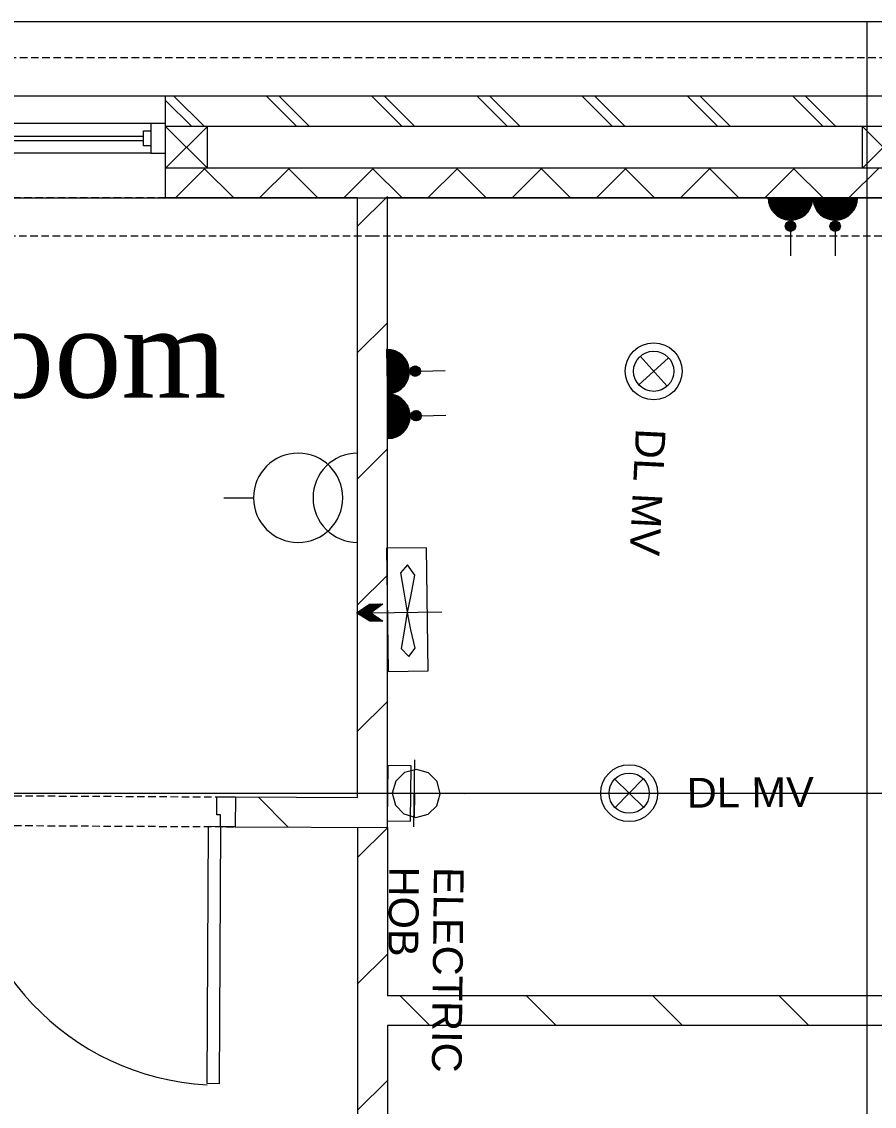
# Model space of a CAD drawing. Header units: millimetres. Extents: x -84100 to 168200, y 1000 to 58400.
# Drawn here: x 16639 to 19504, y 50873 to 54517 of the extents above; entities that cross this region are included whole.
import ezdxf
from ezdxf.enums import TextEntityAlignment as Align

# ---------------------------------------------------------------- set-up
doc = ezdxf.new("R2010")
doc.units = ezdxf.units.MM
doc.header["$LTSCALE"] = 100
doc.linetypes.add('HIDDEN', pattern=[0.375, 0.25, -0.125])
for name, color, linetype, true_color in [('Block Cavity', 156, 'Continuous', 0x004080), ('Block Fill', 9, 'Continuous', 0xc0c0c0), ('Block Wall', 156, 'Continuous', 0x004080), ('Brick Cavity', 156, 'Continuous', 0x004080), ('Brick Fill', 1, 'Continuous', 0xff0000), ('Brick Wall', 156, 'Continuous', 0x004080), ('Cavity Fill', 6, 'Continuous', 0xff00ff), ('Constructions', 5, 'Continuous', 0x0000ff), ('Electrical', 176, 'Continuous', 0x000080), ('Foundations', 6, 'HIDDEN', 0xff00ff), ('General Lighting', 2, 'Continuous', 0xffff00), ('Roof', 1, 'Continuous', 0xff0000), ('Roof Perimeter', 1, 'Continuous', 0xff0000), ('Stud Wall', 156, 'Continuous', 0x004080), ('Walls', 156, 'Continuous', 0x004080)]:
    doc.layers.add(name, color=color, linetype=linetype, true_color=true_color)
for name, color, linetype in [('Door Detail', 7, 'Continuous'), ('Doors', 7, 'Continuous'), ('Opening Header', 7, 'HIDDEN'), ('Roof Line - Gable', 7, 'Continuous'), ('Roof Line - Ridge', 7, 'Continuous'), ('Stud Wall Fill', 7, 'Continuous'), ('Window Detail', 7, 'Continuous'), ('Windows', 7, 'Continuous')]:
    doc.layers.add(name, color=color, linetype=linetype)
doc.styles.add('Arial_00007FFEBFFD5370_00007FFEBFFD5370', font='', dxfattribs={"height": 0.2})
doc.styles.add('Times New Roman_00007FFEBFFD5370_00007FFEBFFD5370', font='', dxfattribs={"height": 0.2})
doc.styles.get('Arial_00007FFEBFFD5370_00007FFEBFFD5370').set_extended_font_data('Arial')
doc.styles.get('Times New Roman_00007FFEBFFD5370_00007FFEBFFD5370').set_extended_font_data('Times New Roman')

# ---------------------------------------------------------------- blocks, each defined once
blk = doc.blocks.new('Block75')
at = {"layer": 'Block Cavity', "color": 156, "linetype": 'Continuous', "lineweight": 18, "true_color": 0x004080}
for p, q in [((-10769, -242), (-10769, -102)), ((-8288.308528, -242), (-10769, -242))]:
    blk.add_line(p, q, dxfattribs=at)
at = {"layer": 'Block Cavity', "color": 6, "linetype": 'Continuous', "lineweight": 5, "true_color": 0xff00ff}
blk.add_line((-10629, -242), (-10629, -102), dxfattribs=at)
at = {"layer": 'Block Fill', "color": 9, "linetype": 'Continuous', "lineweight": 5, "true_color": 0xc0c0c0}
for p, q in [((-10636.187687, -242), (-10736.187687, -342)), ((-10640.44429, -242), (-10540.44429, -342)), ((-10353.344975, -242), (-10453.344975, -342)), ((-10357.601577, -242), (-10257.601577, -342)), ((-10070.502262, -242), (-10170.502262, -342)), ((-10074.758865, -242), (-9974.758865, -342)), ((-9787.65955, -242), (-9887.65955, -342)), ((-9791.916152, -242), (-9691.916152, -342)), ((-9504.816837, -242), (-9604.816837, -342)), ((-9509.07344, -242), (-9409.07344, -342)), ((-9221.974125, -242), (-9321.974125, -342)), ((-9226.230728, -242), (-9126.230728, -342)), ((-8939.131412, -242), (-9039.131412, -342)), ((-8943.388015, -242), (-8843.388015, -342)), ((-8656.2887, -242), (-8756.2887, -342)), ((-8660.545303, -242), (-8560.545303, -342)), ((-8373.445987, -242), (-8473.445987, -342))]:
    blk.add_line(p, q, dxfattribs=at)
at = {"layer": 'Block Wall', "color": 156, "linetype": 'Continuous', "lineweight": 18, "true_color": 0x004080}
for p, q in [((-10769, -342), (-10769, -242)), ((-10124, -342), (-10769, -342)), ((-8288.308528, -342), (-10024, -342))]:
    blk.add_line(p, q, dxfattribs=at)
at = {"layer": 'Brick Cavity', "color": 156, "linetype": 'Continuous', "lineweight": 18, "true_color": 0x004080}
blk.add_line((-8288.308528, -102), (-10769, -102), dxfattribs=at)
at = {"layer": 'Brick Fill', "color": 1, "linetype": 'Continuous', "lineweight": 5, "true_color": 0xff0000}
for p, q in [((-10741.022934, 0), (-10639.022934, -102)), ((-10429.89595, 0), (-10327.89595, -102)), ((-10387.469543, 0), (-10285.469543, -102)), ((-10076.342559, 0), (-9974.342559, -102)), ((-10033.916152, 0), (-9931.916152, -102)), ((-9722.789169, 0), (-9620.789169, -102)), ((-9680.362762, 0), (-9578.362762, -102)), ((-9369.235778, 0), (-9267.235778, -102)), ((-9326.809371, 0), (-9224.809371, -102)), ((-9015.682388, 0), (-8913.682388, -102)), ((-8973.255981, 0), (-8871.255981, -102)), ((-8662.128997, 0), (-8560.128997, -102)), ((-8619.70259, 0), (-8517.70259, -102)), ((-10681.449341, -102), (-10769, -14.449341))]:
    blk.add_line(p, q, dxfattribs=at)
at = {"layer": 'Brick Wall', "color": 156, "linetype": 'Continuous', "lineweight": 18, "true_color": 0x004080}
for p in [(-8288.308528, 0), (-10769, -102)]:
    blk.add_line(p, (-10769, 0), dxfattribs=at)
at = {"layer": 'Cavity Fill', "color": 6, "linetype": 'Continuous', "lineweight": 5, "true_color": 0xff00ff}
for p, q in [((-10769, -242), (-10629, -102)), ((-10629, -242), (-10769, -102)), ((-8428.308528, -242), (-8428.308528, -102)), ((-8288.308528, -242), (-8428.308528, -102)), ((-8428.308528, -242), (-8288.308528, -102))]:
    blk.add_line(p, q, dxfattribs=at)
at = {"layer": 'Foundations', "color": 6, "linetype": 'HIDDEN', "lineweight": 5, "true_color": 0xff00ff}
for p, q in [((129, 129), (-16813, 129)), ((-10074, -471), (-12894, -471)), ((-4388.308528, -471), (-10074, -471))]:
    blk.add_line(p, q, dxfattribs=at)
blk = doc.blocks.new('Block7428')
at = {"layer": 'Stud Wall', "color": 156, "linetype": 'Continuous', "lineweight": 18, "true_color": 0x004080}
for p, q in [((0, 0), (1341.531071, -7.398149)), ((1341.531071, -7.398149), (1340.979609, -107.396629)), ((2309.516352, -12.736303), (2308.96489, -112.734783)), ((2309.516352, -12.736303), (2720, -15)), ((0, -100.001521), (1340.979609, -107.396629)), ((2308.96489, -112.734783), (2820.048538, -115.553259))]:
    blk.add_line(p, q, dxfattribs=at)
at = {"layer": 'Stud Wall Fill', "color": 7, "linetype": 'Continuous', "lineweight": 5}
for p, q in [((265.294083, -1.463019), (364.7411, -102.01296)), ((689.5517, -3.802675), (788.998717, -104.352616)), ((1113.809318, -6.142331), (1213.256335, -106.692272)), ((2386.58217, -13.161299), (2486.029187, -113.71124))]:
    blk.add_line(p, q, dxfattribs=at)
blk = doc.blocks.new('Block7431')
at = {"layer": 'Stud Wall', "color": 156, "linetype": 'Continuous', "lineweight": 18, "true_color": 0x004080}
for p, q in [((0, 0), (0, 2015)), ((100, -100.554779), (100, 2015))]:
    blk.add_line(p, q, dxfattribs=at)
at = {"layer": 'Stud Wall Fill', "color": 7, "linetype": 'Continuous', "lineweight": 5}
for p, q in [((0, 1920.080906), (99.914836, 2019.995742)), ((0, 1495.816837), (100, 1595.816837)), ((0, 1071.552768), (100, 1171.552768)), ((0, 647.2887), (100, 747.2887)), ((0, 223.024631), (100, 323.024631))]:
    blk.add_line(p, q, dxfattribs=at)
blk = doc.blocks.new('Block7537')
at = {"layer": 'Stud Wall', "color": 156, "linetype": 'Continuous', "lineweight": 18, "true_color": 0x004080}
for p, q in [((-99.951462, 0.552991), (-99.951462, -3426)), ((0, 0), (0.048538, -565.128241)), ((0.048538, -665.128241), (0.028538, -3426))]:
    blk.add_line(p, q, dxfattribs=at)
at = {"layer": 'Stud Wall Fill', "color": 7, "linetype": 'Continuous', "lineweight": 5}
for p, q in [((0.048538, -0.63612), (-99.951462, -100.63612)), ((0.048538, -424.900189), (-99.951462, -524.900189)), ((0.048538, -849.164258), (-99.951462, -949.164258))]:
    blk.add_line(p, q, dxfattribs=at)
blk = doc.blocks.new('Block7802')
at = {"layer": 'Door Detail', "color": 7, "linetype": 'Continuous', "lineweight": 5}
for p, q in [((0.551462, 99.998479), (0, 0)), ((63.050512, 99.653816), (0.551462, 99.998479)), ((62.719635, 39.654728), (63.050512, 99.653816)), ((905.706816, 35.005902), (906.037693, 95.004989)), ((906.037693, 95.004989), (968.536743, 94.660325)), ((968.536743, 94.660325), (967.985281, -5.338154)), ((49.99924, -0.275731), (50.219825, 39.723661)), ((50.219825, 39.723661), (62.719635, 39.654728)), ((0, 0), (49.99924, -0.275731)), ((918.206626, 34.936969), (905.706816, 35.005902)), ((917.986041, -5.062423), (918.206626, 34.936969)), ((873.224345, -868.40629), (877.986649, -4.841838)), ((917.986041, -5.062423), (877.986649, -4.841838)), ((917.986041, -5.062423), (913.223737, -868.626875)), ((967.985281, -5.338154), (917.986041, -5.062423)), ((913.223737, -868.626875), (873.224345, -868.40629))]:
    blk.add_line(p, q, dxfattribs=at)
blk.add_arc((917.986041, -5.062423), 868, 179.684034, 267.032049, dxfattribs=at)
at = {"layer": 'Opening Header', "color": 7, "linetype": 'HIDDEN', "lineweight": 5}
for p, q in [((0.551462, 99.998479), (968.536743, 94.660325)), ((0, 0), (967.985281, -5.338154))]:
    blk.add_line(p, q, dxfattribs=at)
blk = doc.blocks.new('Block8927')
at = {"layer": 'Stud Wall', "color": 156, "linetype": 'Continuous', "lineweight": 18, "true_color": 0x004080}
for p, q in [((-5584, 100), (-9681.995875, 100)), ((-5584, 0), (-9681.995145, 0))]:
    blk.add_line(p, q, dxfattribs=at)
at = {"layer": 'Stud Wall Fill', "color": 7, "linetype": 'Continuous', "lineweight": 5}
for p, q in [((-9539.081613, 0), (-9639.081613, 100)), ((-9114.817544, 0), (-9214.817544, 100)), ((-8690.553475, 0), (-8790.553475, 100)), ((-8266.289407, 0), (-8366.289407, 100))]:
    blk.add_line(p, q, dxfattribs=at)
blk = doc.blocks.new('Block14357')
at = {"layer": 'Electrical', "color": 176, "linetype": 'Continuous', "lineweight": 5, "true_color": 0x000080}
blk.add_line((-250, 0), (-150, 0), dxfattribs=at)
for centre, start, end in [((0, 0), 90, 270), ((0, 0), 270, 90), ((200, 0), 90, 270)]:
    blk.add_arc(centre, 150, start, end, dxfattribs=at)
blk = doc.blocks.new('Block21282')
at = {"layer": 'Electrical', "color": 176, "linetype": 'Continuous', "lineweight": 5, "true_color": 0x000080}
for p, q in [((64.536989, 217.941299), (-69.968261, 216.280741)), ((-69.968261, 216.280741), (-64.857539, -197.687713)), ((69.647711, -196.027154), (64.536989, 217.941299)), ((0.565624, 159.899667), (-23.358738, 133.454312)), ((24.67262, 125.621149), (0.565624, 159.899667)), ((-23.358738, 133.454312), (-11.948423, 68.410713)), ((13.051579, 59.127624), (24.67262, 125.621149)), ((-11.948423, 68.410713), (-0.651302, 1.114045)), ((0, 0), (13.051579, 59.127624)), ((-170.79954, -1.010553), (-127.100537, 28.097118)), ((-160.826557, -7.301739), (-168.705038, 0.384584)), ((-156.774564, -9.857829), (-167.854048, 0.951423)), ((-152.722572, -12.413919), (-167.003058, 1.518263)), ((-148.67058, -14.970008), (-166.152069, 2.085103)), ((-144.618587, -17.526098), (-165.301079, 2.651942)), ((-140.566595, -20.082188), (-164.450089, 3.218782)), ((-136.514603, -22.638278), (-163.5991, 3.785622)), ((-132.46261, -25.194368), (-162.74811, 4.352461)), ((-128.410618, -27.750457), (-161.89712, 4.919301)), ((-125.695192, -29.00258), (-161.046131, 5.486141)), ((-124.280696, -28.985502), (-160.195141, 6.05298)), ((-122.8662, -28.968425), (-159.344151, 6.61982)), ((-121.451704, -28.951347), (-158.493161, 7.18666)), ((-120.037208, -28.93427), (-157.642172, 7.753499)), ((-118.622713, -28.917192), (-156.791182, 8.320339)), ((-117.208217, -28.900115), (-155.940192, 8.887179)), ((-115.793721, -28.883037), (-155.089203, 9.454018)), ((-114.379225, -28.86596), (-154.238213, 10.020858)), ((-112.964729, -28.848882), (-153.387223, 10.587698)), ((-111.550233, -28.831805), (-152.536234, 11.154537)), ((-110.135737, -28.814727), (-151.685244, 11.721377)), ((-108.721241, -28.79765), (-150.834254, 12.288217)), ((-107.306745, -28.780573), (-149.983264, 12.855056)), ((-105.892249, -28.763495), (-149.132275, 13.421896)), ((-104.477753, -28.746418), (-148.281285, 13.988736)), ((-103.063257, -28.72934), (-147.430295, 14.555575)), ((-101.648761, -28.712263), (-146.579306, 15.122415)), ((-100.234265, -28.695185), (-145.728316, 15.689255)), ((-98.819769, -28.678108), (-144.877326, 16.256094)), ((-97.405273, -28.66103), (-144.026337, 16.822934)), ((-95.990777, -28.643953), (-143.175347, 17.389774)), ((-94.576281, -28.626875), (-142.324357, 17.956613)), ((-122.545496, 0.057236), (-141.473367, 18.523453)), ((-121.723297, 0.652165), (-140.622378, 19.090293)), ((-120.901099, 1.247094), (-139.771388, 19.657132)), ((-120.078901, 1.842023), (-138.920398, 20.223972)), ((-119.256703, 2.436952), (-138.069409, 20.790811)), ((-118.434505, 3.031881), (-137.218419, 21.357651)), ((-117.612307, 3.62681), (-136.367429, 21.924491)), ((-116.790109, 4.221739), (-135.51644, 22.49133)), ((-115.967911, 4.816668), (-134.66545, 23.05817)), ((-115.145713, 5.411597), (-133.81446, 23.62501)), ((-114.323514, 6.006526), (-132.96347, 24.191849)), ((-113.501316, 6.601455), (-132.112481, 24.758689)), ((-112.679118, 7.196384), (-131.261491, 25.325529)), ((-111.85692, 7.791313), (-130.410501, 25.892368)), ((-111.034722, 8.386243), (-129.559512, 26.459208)), ((-110.212524, 8.981172), (-128.708522, 27.026048)), ((-109.390326, 9.576101), (-127.857532, 27.592887)), ((-127.100537, 28.097118), (-83.059245, 28.628837)), ((-108.568128, 10.17103), (-126.944302, 28.099004)), ((-107.745929, 10.765959), (-125.529806, 28.116082)), ((-106.923731, 11.360888), (-124.11531, 28.133159)), ((-83.059245, 28.628837), (-123.175465, -0.398599)), ((-123.175465, -0.398599), (115.961737, 2.559712)), ((-106.101533, 11.955817), (-122.700814, 28.150237)), ((-105.279335, 12.550746), (-121.286318, 28.167314)), ((-104.457137, 13.145675), (-119.871822, 28.184392)), ((-103.634939, 13.740604), (-118.457326, 28.201469)), ((-102.812741, 14.335533), (-117.04283, 28.218547)), ((-101.990543, 14.930462), (-115.628334, 28.235624)), ((-101.168345, 15.525391), (-114.213838, 28.252702)), ((-100.346146, 16.12032), (-112.799342, 28.269779)), ((-99.523948, 16.715249), (-111.384846, 28.286857)), ((-98.70175, 17.310178), (-109.970351, 28.303934)), ((-97.879552, 17.905107), (-108.555855, 28.321012)), ((-97.057354, 18.500036), (-107.141359, 28.338089)), ((-96.235156, 19.094965), (-105.726863, 28.355166)), ((-95.412958, 19.689894), (-104.312367, 28.372244)), ((-94.59076, 20.284823), (-102.897871, 28.389321)), ((-93.768561, 20.879752), (-101.483375, 28.406399)), ((-92.946363, 21.474681), (-100.068879, 28.423476)), ((-92.124165, 22.06961), (-98.654383, 28.440554)), ((-91.301967, 22.664539), (-97.239887, 28.457631)), ((-90.479769, 23.259468), (-95.825391, 28.474709)), ((-89.657571, 23.854397), (-94.410895, 28.491786)), ((-88.835373, 24.449326), (-92.996399, 28.508864)), ((-88.013175, 25.044255), (-91.581903, 28.525941)), ((-87.190977, 25.639184), (-90.167407, 28.543019)), ((-86.368778, 26.234113), (-88.752911, 28.560096)), ((-85.54658, 26.829042), (-87.338416, 28.577174)), ((-84.724382, 27.423971), (-85.92392, 28.594251)), ((-83.902184, 28.0189), (-84.509424, 28.611329)), ((-83.079986, 28.613829), (-83.094928, 28.628406)), ((-0.651302, 1.114045), (-11.393298, -62.218388)), ((11.881354, -57.51021), (0, 0)), ((-126.411996, -29.011234), (-170.79954, -1.010553)), ((-168.930542, -2.18956), (-170.407017, -0.749095)), ((-164.878549, -4.745649), (-169.556028, -0.182256)), ((-82.372204, -28.479533), (-126.411996, -29.011234)), ((-123.175465, -0.398599), (-82.372204, -28.479533)), ((-93.161785, -28.609798), (-119.450985, -2.961799)), ((-91.747289, -28.59272), (-114.590019, -6.307131)), ((-90.332793, -28.575643), (-109.729053, -9.652463)), ((-88.918298, -28.558566), (-104.868087, -12.997795)), ((-87.503802, -28.541488), (-100.007121, -16.343127)), ((-86.089306, -28.524411), (-95.146156, -19.688459)), ((-84.67481, -28.507333), (-90.28519, -23.033792)), ((-83.260314, -28.490256), (-85.424224, -26.379124)), ((-11.393298, -62.218388), (-20.638464, -121.153508)), ((26.291682, -119.74156), (11.881354, -57.51021)), ((-20.638464, -121.153508), (4.367038, -148.014869)), ((4.367038, -148.014869), (26.291682, -119.74156)), ((-64.857539, -197.687713), (69.647711, -196.027154))]:
    blk.add_line(p, q, dxfattribs=at)
blk = doc.blocks.new('Block21819')
at = {"layer": 'Electrical', "color": 176, "linetype": 'Continuous', "lineweight": 5, "true_color": 0x000080}
for p, q in [((-5.560608, 192.927217), (-7.930719, -32.233309)), ((-95.045808, 173.90306), (-96.994932, -11.263681)), ((-95.045808, 173.90306), (-96.994932, -11.263681)), ((-16.644152, 173.07778), (-95.045808, 173.90306)), ((-16.644152, 173.07778), (-95.045808, 173.90306)), ((-38.971967, 150.316536), (-68.164455, 121.732224)), ((1.693685, 160.900086), (-38.971967, 150.316536)), ((-18.593275, -12.088962), (-16.644152, 173.07778)), ((-18.593275, -12.088962), (-16.644152, 173.07778)), ((42.12654, 149.462867), (1.693685, 160.900086)), ((70.710851, 120.270379), (42.12654, 149.462867)), ((-68.164455, 121.732224), (-79.601685, 81.29837)), ((81.294402, 79.604727), (70.710851, 120.270379)), ((-79.601685, 81.29837), (-69.018155, 40.630717)), ((-5.433204, 80.478647), (-6.277294, 0.290089)), ((161.648539, 78.719892), (-5.433204, 80.478647)), ((69.857151, 39.168872), (81.294402, 79.604727)), ((-69.018155, 40.630717), (-40.433855, 11.43723)), ((40.664652, 10.583561), (69.857151, 39.168872)), ((-40.433855, 11.43723), (0, 0)), ((0, 0), (40.664652, 10.583561)), ((-96.994932, -11.263681), (-18.593275, -12.088962)), ((-96.994932, -11.263681), (-18.593275, -12.088962))]:
    blk.add_line(p, q, dxfattribs=at)
at = {"layer": 'Electrical', "color": 176, "linetype": 'Continuous', "lineweight": 5, "true_color": 0x000080, "style": 'Arial_00007FFEBFFD5370_00007FFEBFFD5370'}
for s, p in [('HOB', (-89.640971, -164.685739)), ('ELECTRIC ', (60.35072, -166.264599))]:
    blk.add_text(s, height=100, rotation=269.396909, dxfattribs=at).set_placement(p)
blk = doc.blocks.new('Block24920')
at = {"layer": 'Electrical', "color": 176, "linetype": 'Continuous', "lineweight": 5, "true_color": 0x000080}
for p, q in [((-113.894823, 72.86439), (-108.235453, -227.082225)), ((-113.894823, 72.86439), (-38.386858, -13.750212)), ((-113.894823, 72.86439), (-38.386858, -13.750212)), ((-113.806779, 68.198049), (-39.078142, -17.522591)), ((-113.718735, 63.531708), (-39.925035, -21.116472)), ((-113.63069, 58.865367), (-40.911819, -24.549887)), ((-113.542646, 54.199026), (-42.026097, -27.837053)), ((-113.454602, 49.532685), (-43.257941, -30.989361)), ((-113.366558, 44.866344), (-44.5993, -34.016044)), ((-113.278514, 40.200003), (-46.043592, -36.924654)), ((-109.887455, 72.832915), (-37.871533, -9.775991)), ((-105.677077, 72.568569), (-37.559218, -5.568899)), ((-101.226464, 72.028652), (-37.487136, -1.086236)), ((-96.481976, 71.151632), (-37.708932, 3.73353)), ((-91.361211, 69.842989), (-38.307004, 8.984919)), ((-85.725172, 67.943279), (-39.420349, 14.827375)), ((-79.301108, 65.13963), (-41.32172, 21.573769)), ((-71.369608, 60.606814), (-44.730527, 30.049331)), ((-113.19047, 35.533662), (-47.585409, -39.721394)), ((-113.102425, 30.867321), (-49.220296, -42.411374)), ((-113.014381, 26.20098), (-50.944596, -44.998789)), ((-112.926337, 21.534639), (-52.755322, -47.487065)), ((-112.838293, 16.868298), (-54.650073, -49.878958)), ((-112.750249, 12.201957), (-56.626958, -52.176634)), ((-112.662205, 7.535617), (-58.684552, -54.38173)), ((-112.57416, 2.869276), (-60.821851, -56.495397)), ((-34.972441, 0.594522), (-18.964106, -17.768515)), ((-34.336834, 4.430768), (-15.07702, -17.662015)), ((-33.10536, 7.5835), (-11.785801, -16.872001)), ((-31.442745, 10.241673), (-8.925722, -15.587428)), ((-29.416564, 12.482804), (-6.429209, -13.885813)), ((-27.049365, 14.332753), (-4.273716, -11.793017)), ((-24.331243, 15.780164), (-2.469144, -9.297681)), ((-21.214586, 16.770417), (-1.063107, -6.345188)), ((-17.582705, 17.16966), (-0.172296, -2.801685)), ((-13.117539, 16.613049), (-0.114768, 1.697671)), ((-5.346184, 12.263934), (-3.36343, 9.989533)), ((0, 0), (82.485319, 1.556327)), ((-112.486116, -1.797065), (-63.038254, -58.518325)), ((-112.398072, -6.463406), (-65.333545, -60.450761)), ((-112.310028, -11.129747), (-67.707886, -62.292519)), ((-112.221984, -15.796088), (-70.161826, -64.042969)), ((-112.13394, -20.462429), (-72.696309, -65.70103)), ((-112.045895, -25.12877), (-75.312701, -67.265133)), ((-111.957851, -29.795111), (-78.012825, -68.733188)), ((-111.869807, -34.461452), (-80.799007, -70.102525)), ((-34.485631, -4.52924), (-23.973609, -16.587499)), ((-111.781763, -39.127793), (-83.674148, -71.36982)), ((-111.693719, -43.794134), (-86.641805, -72.53099)), ((-111.605675, -48.460475), (-89.706312, -73.581063)), ((-111.51763, -53.126816), (-92.872934, -74.514002)), ((-111.429586, -57.793157), (-96.148074, -75.322461)), ((-111.341542, -62.459498), (-99.539555, -75.997465)), ((-111.253498, -67.125839), (-103.057015, -76.527961)), ((-111.165454, -71.79218), (-34.985421, -159.177704)), ((-111.07741, -76.458521), (-35.47426, -163.182308)), ((-110.989365, -81.124861), (-36.142365, -166.981275)), ((-110.901321, -85.791202), (-36.968602, -170.598852)), ((-110.813277, -90.457543), (-37.936696, -174.053705)), ((-110.725233, -95.123884), (-39.033848, -177.360516)), ((-110.637189, -99.790225), (-40.249826, -180.531023)), ((-110.549145, -104.456566), (-41.576346, -183.574729)), ((-110.4611, -109.122907), (-43.00664, -186.499396)), ((-104.151871, -76.658447), (-104.139798, -77.298282)), ((-102.242481, -77.462306), (-34.704067, -154.935097)), ((-97.75461, -78.044962), (-34.669246, -150.409694)), ((-92.963503, -78.975458), (-34.937659, -145.536453)), ((-87.781107, -80.354797), (-35.597362, -140.214368)), ((-82.056397, -82.356222), (-36.799379, -134.270197)), ((-75.484302, -85.329675), (-38.84878, -127.353998)), ((-67.203923, -90.262688), (-42.606466, -118.478239)), ((-110.373056, -113.789248), (-44.53515, -189.311399)), ((-110.285012, -118.455589), (-46.157302, -192.015989)), ((-110.196968, -123.12193), (-47.869332, -194.617478)), ((-110.108924, -127.788271), (-49.668169, -197.119392)), ((-110.02088, -132.454612), (-51.551333, -199.524576)), ((-109.932835, -137.120953), (-53.516866, -201.835274)), ((-109.844791, -141.787294), (-55.563279, -204.053195)), ((-31.365816, -145.06834), (-11.758292, -167.559979)), ((-30.06761, -141.992156), (-8.533805, -166.693417)), ((-28.351567, -139.39527), (-5.727155, -165.347558)), ((-26.277284, -137.209318), (-3.278744, -163.590764)), ((-23.862494, -135.413958), (-1.170841, -161.443378)), ((-21.092744, -134.025771), (0.582102, -158.888819)), ((-17.913604, -133.107191), (1.925656, -155.864653)), ((-14.192874, -132.809867), (2.727618, -152.219232)), ((-9.552387, -133.567587), (2.609824, -147.518765)), ((-109.756747, -146.453635), (-57.689514, -206.179554)), ((-109.668703, -151.119976), (-59.894913, -208.215104)), ((-109.580659, -155.786317), (-62.179207, -210.160154)), ((-109.492615, -160.452658), (-64.542507, -212.014578)), ((-109.40457, -165.118999), (-66.985304, -213.77781)), ((-109.316526, -169.78534), (-69.508489, -215.44883)), ((-109.228482, -174.45168), (-72.113367, -217.026142)), ((-109.140438, -179.118021), (-74.801692, -218.50773)), ((-32.101606, -148.789667), (-15.545195, -167.781398)), ((-31.844175, -153.650311), (-20.32532, -166.8635)), ((2.829685, -149.973307), (85.315004, -148.41698)), ((-109.052394, -183.784362), (-77.57572, -219.891011)), ((-108.964349, -188.450703), (-80.438264, -221.172754)), ((-108.876305, -193.117044), (-83.392786, -222.348992)), ((-108.788261, -197.783385), (-86.443501, -223.414886)), ((-108.700217, -202.449726), (-89.595535, -224.364559)), ((-108.612173, -207.116067), (-92.855116, -225.190865)), ((-108.524129, -211.782408), (-96.22985, -225.88508)), ((-108.436084, -216.448749), (-99.729092, -226.436473)), ((-108.34804, -221.11509), (-103.364477, -226.831697)), ((-108.259996, -225.781431), (-107.150691, -227.053906))]:
    blk.add_line(p, q, dxfattribs=at)
for centre in [(-17.496886, -0.33013), (-14.667201, -150.303437)]:
    blk.add_circle(centre, 17.5, dxfattribs=at)
for centre, start, end in [((-112.47998, -2.122264), 276.375355, 91.080924), ((-109.650295, -152.095571), 271.080924, 85.786491)]:
    blk.add_arc(centre, 75, start, end, dxfattribs=at)
blk = doc.blocks.new('Block25545')
at = {"layer": 'Electrical', "color": 176, "linetype": 'Continuous', "lineweight": 5, "true_color": 0x000080}
for p, q in [((75, 112.5), (-225, 112.5)), ((-223.698975, 112.5), (-224.99215, 111.414897)), ((-219.031803, 112.5), (-224.841406, 107.625165)), ((-214.364632, 112.5), (-224.514832, 103.982971)), ((-209.69746, 112.5), (-224.029549, 100.47395)), ((-205.030289, 112.5), (-223.39912, 97.086721)), ((-200.363117, 112.5), (-222.634452, 93.812132)), ((-195.695946, 112.5), (-221.74441, 90.642744)), ((-191.028774, 112.5), (-220.736256, 87.572463)), ((-186.361603, 112.5), (-219.615963, 84.596279)), ((-181.694431, 112.5), (-218.388448, 81.710064)), ((-177.02726, 112.5), (-217.057745, 78.910435)), ((-172.360088, 112.5), (-215.627134, 76.194638)), ((-167.692917, 112.5), (-214.099243, 73.560469)), ((-163.025746, 112.5), (-212.476119, 71.00621)), ((-158.358574, 112.5), (-210.759283, 68.530584)), ((-153.691403, 112.5), (-208.949772, 66.132723)), ((-149.024231, 112.5), (-207.04816, 63.812143)), ((-144.35706, 112.5), (-205.054576, 61.568736)), ((-139.689888, 112.5), (-202.968706, 59.402767)), ((-135.022717, 112.5), (-200.789785, 57.314877)), ((-130.355545, 112.5), (-198.516577, 55.306104)), ((-125.688374, 112.5), (-196.147346, 53.377902)), ((-121.021202, 112.5), (-193.679811, 51.532188)), ((-116.354031, 112.5), (-191.111081, 49.771386)), ((-111.686859, 112.5), (-188.437575, 48.098503)), ((-107.019688, 112.5), (-185.654906, 46.517217)), ((-102.352516, 112.5), (-182.757742, 45.032005)), ((-97.685345, 112.5), (-179.739601, 43.648304)), ((-93.018173, 112.5), (-176.592597, 42.372732)), ((-88.351002, 112.5), (-173.307072, 41.213393)), ((-83.68383, 112.5), (-169.871097, 40.180297)), ((-79.016659, 112.5), (-166.269751, 39.285963)), ((-74.349487, 112.5), (-162.484062, 38.546311)), ((-69.682316, 112.5), (-158.489393, 37.982014)), ((-65.015144, 112.5), (-74.570216, 104.482343)), ((-60.347973, 112.5), (-74.106171, 100.955501)), ((-55.680801, 112.5), (-73.495265, 97.55189)), ((-51.01363, 112.5), (-72.748734, 94.262082)), ((-46.346458, 112.5), (-71.875699, 91.078424)), ((-41.679287, 112.5), (-70.883623, 87.994653)), ((-37.012116, 112.5), (-69.778643, 85.005619)), ((-32.344944, 112.5), (-68.565812, 82.107083)), ((-27.677773, 112.5), (-67.249278, 79.295564)), ((-23.010601, 112.5), (-65.832421, 76.568227)), ((-18.34343, 112.5), (-64.317954, 73.922794)), ((-13.676258, 112.5), (-62.708, 71.357483)), ((-9.009087, 112.5), (-61.004154, 68.870959)), ((-4.341915, 112.5), (-59.207515, 66.462296)), ((0.325256, 112.5), (-57.318722, 64.130959)), ((4.992428, 112.5), (-55.337966, 61.876789)), ((9.659599, 112.5), (-53.264994, 59.699997)), ((14.326771, 112.5), (-51.099106, 57.601171)), ((18.993942, 112.5), (-48.839132, 55.581293)), ((23.661114, 112.5), (-46.483408, 53.641757)), ((28.328285, 112.5), (-44.029734, 51.784413)), ((32.995457, 112.5), (-41.475307, 50.01161)), ((37.662628, 112.5), (-38.816647, 48.326268)), ((42.3298, 112.5), (-36.049491, 46.731967)), ((46.996971, 112.5), (-33.168645, 45.233061)), ((51.664143, 112.5), (-30.167804, 43.834844)), ((56.331314, 112.5), (-27.039295, 42.543753)), ((60.998486, 112.5), (-23.773734, 41.367662)), ((65.665657, 112.5), (-20.359546, 40.316284)), ((70.332829, 112.5), (-16.782281, 39.401744)), ((75, 112.5), (-13.023613, 38.639419)), ((75, 112.5), (-13.023613, 38.639419)), ((-75.519761, 103.68558), (-154.252849, 37.620675)), ((-76.186976, 99.209499), (-149.728908, 37.50049)), ((-77.207688, 94.436798), (-144.851471, 37.676924)), ((-78.684545, 89.281345), (-139.517887, 38.23611)), ((-80.793608, 83.595409), (-133.552099, 39.32578)), ((-83.890511, 77.080577), (-126.59847, 41.244345)), ((-74.680025, 105.579465), (-75.319975, 105.579465)), ((74.892933, 108.493939), (-9.059821, 38.049213)), ((74.549208, 104.289296), (-4.85937, 37.657589)), ((73.925428, 99.849662), (-0.378865, 37.500957)), ((72.959061, 95.122562), (4.444228, 37.63179)), ((71.55405, 90.027395), (9.705965, 38.13069)), ((69.548356, 84.428196), (15.568384, 39.133622)), ((66.62402, 78.058165), (22.349447, 40.907387)), ((-88.978852, 68.89473), (-117.653403, 44.833925)), ((61.942386, 70.213586), (30.887806, 44.155699)), ((-148.157607, 34.902747), (-167.458288, 18.707552)), ((-144.450823, 34.096886), (-167.308347, 14.917146)), ((-141.399676, 32.74088), (-166.502768, 11.676885)), ((-153.022243, 34.737055), (-166.450378, 23.469511)), ((-138.835624, 30.976153), (-165.210094, 8.845346)), ((-136.689191, 28.861002), (-163.499801, 6.36423)), ((-134.939706, 26.412773), (-161.392561, 4.216192)), ((-133.604016, 23.617328), (-158.871525, 2.415371)), ((-132.745572, 20.421426), (-155.873243, 1.015006)), ((-132.51849, 16.695749), (-152.243599, 0.144417)), ((-150, 0), (-150, -82.5)), ((-133.363617, 12.070381), (-147.541747, 0.173518)), ((1.254156, 34.955002), (-17.407603, 19.295927)), ((5.077729, 34.247139), (-17.374451, 15.407523)), ((8.206669, 32.956409), (-16.646665, 12.101986)), ((-3.877877, 34.564937), (-16.132296, 24.282259)), ((10.833004, 31.243945), (-15.416275, 9.218184)), ((13.035513, 29.175847), (-13.762058, 6.690015)), ((14.840477, 26.77417), (-11.710296, 4.495425)), ((16.236354, 24.029228), (-9.249447, 2.644101)), ((17.167637, 20.894445), (-6.324004, 1.182618)), ((17.498294, 17.255678), (-2.797936, 0.225118)), ((0, 0), (0, -82.5)), ((16.85755, 12.801807), (1.699534, 0.082722)), ((12.362605, 5.113879), (10.051205, 3.174384))]:
    blk.add_line(p, q, dxfattribs=at)
for centre in [(-150, 17.5), (0, 17.5)]:
    blk.add_circle(centre, 17.5, dxfattribs=at)
for centre, start, end in [((-150, 112.5), 180, 354.705567), ((0, 112.5), 185.294431, 0)]:
    blk.add_arc(centre, 75, start, end, dxfattribs=at)
blk = doc.blocks.new('Block26615')
at = {"layer": 'General Lighting', "color": 2, "linetype": 'Continuous', "lineweight": 5, "true_color": 0xffff00}
for p, q in [((50.140489, 45.365204), (-50.140489, -45.365204)), ((45.365204, -50.140489), (-45.365204, 50.140489))]:
    blk.add_line(p, q, dxfattribs=at)
for radius in [95.625, 67.617086]:
    blk.add_circle((0, 0), radius, dxfattribs=at)
at = {"layer": 'Electrical', "color": 176, "linetype": 'Continuous', "lineweight": 5, "true_color": 0x000080, "style": 'Arial_00007FFEBFFD5370_00007FFEBFFD5370'}
blk.add_text('DL MV', height=100, rotation=267.137595, dxfattribs=at).set_placement((-9.663144, -193.262881), align=Align.MIDDLE_LEFT)
blk = doc.blocks.new('Block27130')
at = {"layer": 'General Lighting', "color": 2, "linetype": 'Continuous', "lineweight": 5, "true_color": 0xffff00}
for p, q in [((-48.131594, 47.491262), (48.131594, -47.491262)), ((47.491262, 48.131594), (-47.491262, -48.131594))]:
    blk.add_line(p, q, dxfattribs=at)
for radius in [95.625, 67.617086]:
    blk.add_circle((0, 0), radius, dxfattribs=at)
at = {"layer": 'Electrical', "color": 176, "linetype": 'Continuous', "lineweight": 5, "true_color": 0x000080, "style": 'Arial_00007FFEBFFD5370_00007FFEBFFD5370'}
blk.add_text('DL MV', height=100, rotation=0.383671, dxfattribs=at).set_placement((193.499971, 1.295759), align=Align.MIDDLE_LEFT)
blk = doc.blocks.new('Block71915')
at = {"layer": 'Opening Header', "color": 7, "linetype": 'HIDDEN', "lineweight": 5}
for p, q in [((600, 192), (0, 192)), ((600, -150), (0, -150))]:
    blk.add_line(p, q, dxfattribs=at)
at = {"layer": 'Window Detail', "color": 7, "linetype": 'Continuous', "lineweight": 5}
for p, q in [((0, 0), (0, 100)), ((0, 100), (50, 100)), ((50, 100), (50, 0)), ((550, 100), (50, 100)), ((50, 75), (75, 75)), ((75, 75), (75, 25)), ((525, 25), (525, 75)), ((525, 75), (550, 75)), ((600, 100), (550, 100)), ((550, 100), (550, 0)), ((550, 75), (550, 25)), ((600, 0), (600, 100)), ((75, 57.5), (525, 57.5)), ((75, 42.5), (525, 42.5)), ((50, 0), (0, 0)), ((75, 25), (50, 25)), ((550, 0), (50, 0)), ((550, 25), (525, 25)), ((550, 0), (600, 0))]:
    blk.add_line(p, q, dxfattribs=at)
blk = doc.blocks.new('Block108664')
at = {"layer": 'Roof Line - Gable', "color": 7, "linetype": 'Continuous', "lineweight": 5}
for points in [[(8271, 12935), (-250, 12935)], [(16934, 12935), (8271, 12935)]]:
    blk.add_lwpolyline(points, dxfattribs=at)
at = {"layer": 'Roof Line - Ridge', "color": 7, "linetype": 'Continuous', "lineweight": 5}
blk.add_lwpolyline([(8271, 12935), (8271, -250)], dxfattribs=at)
at = {"layer": 'Roof Perimeter', "color": 1, "linetype": 'Continuous', "lineweight": 5, "true_color": 0xff0000}
blk.add_lwpolyline([(0, 0), (16684, 0), (16684, 12685), (0, 12685)], close=True, dxfattribs=at)

msp = doc.modelspace()

# ---------------------------------------------------------------- linework, layer by layer
at = {"layer": 'Constructions', "color": 5, "linetype": 'Continuous', "lineweight": 5, "true_color": 0x0000ff}
for p, q in [((-84100, 53925.086384), (168200, 53925.086384)), ((-84100, 51925.086384), (168200, 51925.086384))]:
    msp.add_line(p, q, dxfattribs=at)

# ---------------------------------------------------------------- block references
at = {"layer": 'Doors', "color": 7, "linetype": 'Continuous', "lineweight": 5}
msp.add_blockref('Block7802', (16388.701059, 51817.689755), dxfattribs=at)
at = {"layer": 'Electrical', "color": 176, "linetype": 'Continuous', "lineweight": 5, "true_color": 0x000080}
for name, p in [('Block25545', (19371.983316, 53812.586384)), ('Block26615', (18762.394121, 53342.74339)), ('Block24920', (17978.786587, 53343.396547)), ('Block14357', (17567.721449, 52917.586384)), ('Block21819', (17963.741819, 51843.766694)), ('Block27130', (18679.953701, 51925.086384))]:
    msp.add_blockref(name, p, dxfattribs=at)
at = {"layer": 'Electrical', "color": 7, "linetype": 'HIDDEN', "lineweight": 5}
msp.add_blockref('Block21282', (17935.02319, 52531.878548), dxfattribs=at)
at = {"layer": 'Roof', "color": 7, "linetype": 'Continuous', "lineweight": 5}
msp.add_blockref('Block108664', (11207.721449, 41582.086384), dxfattribs=at)
at = {"layer": 'Walls', "color": 6, "linetype": 'HIDDEN', "lineweight": 5, "true_color": 0xff00ff}
msp.add_blockref('Block75', (27891.721449, 54267.086384), dxfattribs=at)
at = {"layer": 'Walls', "color": 7, "linetype": 'Continuous', "lineweight": 5}
for name, p in [('Block7431', (17767.721449, 51910.086384)), ('Block7537', (17867.721449, 51809.531605))]:
    msp.add_blockref(name, p, dxfattribs=at)
at = {"layer": 'Walls', "color": 5, "linetype": 'Continuous', "lineweight": 5, "true_color": 0x0000ff}
msp.add_blockref('Block7428', (15047.721449, 51925.086384), dxfattribs=at)
at = {"layer": 'Walls', "color": 7, "linetype": 'HIDDEN', "lineweight": 5}
msp.add_blockref('Block8927', (27549.721449, 51144.403363), dxfattribs=at)
at = {"layer": 'Windows', "color": 7, "linetype": 'HIDDEN', "lineweight": 5}
msp.add_blockref('Block71915', (16522.721449, 54075.086384), dxfattribs=at)

# ---------------------------------------------------------------- texts
at = {"layer": 'Electrical', "color": 176, "linetype": 'Continuous', "lineweight": 5, "true_color": 0x000080, "style": 'Times New Roman_00007FFEBFFD5370_00007FFEBFFD5370'}
msp.add_text('Bathroom', height=300, dxfattribs=at).set_placement((15514.893539, 53254.399598))

doc.saveas('drawing.dxf')
